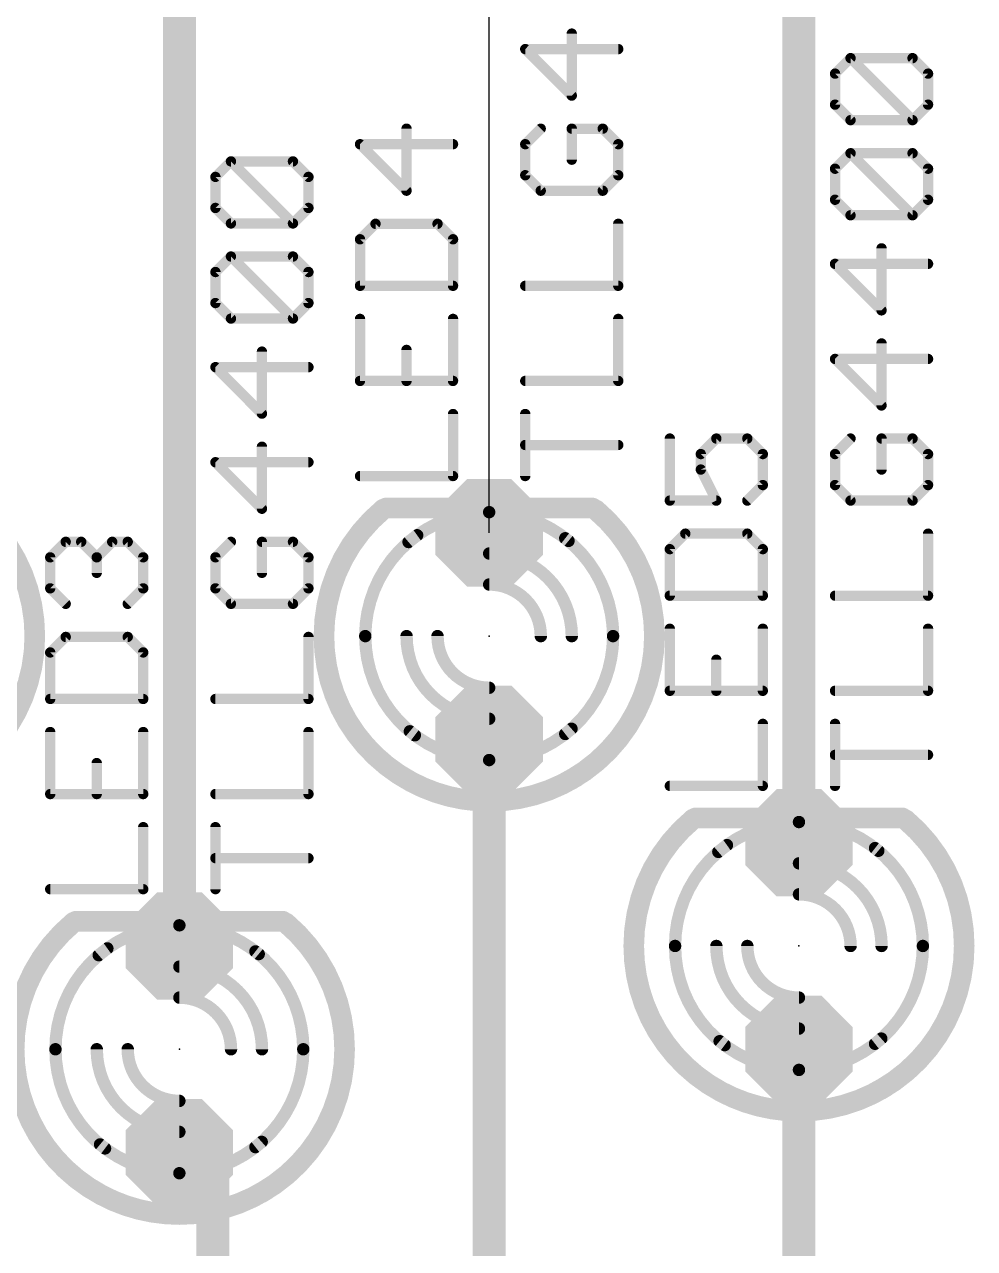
# Model space of a CAD drawing. Extents: x 0 to 44.1, y 0 to 57.1.
# Drawn here: x 12.07 to 23.75, y 14.06 to 29.11 of the extents above; entities that cross this region are included whole.
import ezdxf

# ---------------------------------------------------------------- set-up
doc = ezdxf.new("R2010")
doc.units = 0
for name, color, linetype in [('16', 175, 'CONTINUOUS'), ('17', 82, 'CONTINUOUS'), ('19', 53, 'CONTINUOUS'), ('21', 253, 'CONTINUOUS'), ('23', 7, 'CONTINUOUS'), ('25', 253, 'CONTINUOUS'), ('27', 253, 'CONTINUOUS'), ('51', 253, 'CONTINUOUS')]:
    doc.layers.add(name, color=color, linetype=linetype)

# ---------------------------------------------------------------- blocks, each defined once
blk = doc.blocks.new('OCTAGONP')
at = {"const_width": 0.5}
blk.add_lwpolyline([(-0.25, -0.1036), (-0.25, 0.1036), (-0.1036, 0.25), (0.1036, 0.25), (0.25, 0.1036), (0.25, -0.1036), (0.1036, -0.25), (-0.1036, -0.25), (-0.25, -0.1036), (-0.25, 0.1036)], dxfattribs=at)

msp = doc.modelspace()

# ---------------------------------------------------------------- linework, layer by layer
at = {"layer": '16', "const_width": 0.4064}
for points in [[(13.97, 30.48), (13.97, 17.78)], [(21.59, 19.05), (21.59, 30.48)], [(17.78, 5.08), (17.78, 20.32)], [(21.59, 5.08), (21.59, 16.51)], [(13.97, 15.24), (14.38, 15.24)], [(14.38, 15.24), (14.38, 5.08)]]:
    msp.add_lwpolyline(points, dxfattribs=at)
at = {"layer": '16', "const_width": 0.2032}
for points in [[(17.8816, 20.32, 1), (17.6784, 20.32)], [(21.4884, 19.05, 1), (21.6916, 19.05)], [(13.8684, 17.78, 1), (14.0716, 17.78)], [(21.6916, 16.51, 1), (21.4884, 16.51)], [(13.97, 15.3416, 1), (13.97, 15.1384)], [(14.4816, 15.24, 1), (14.2784, 15.24)], [(14.38, 15.1384, 1), (14.38, 15.3416)]]:
    msp.add_lwpolyline(points, format="xyb", dxfattribs=at)
at = {"layer": '19'}
msp.add_line((17.78, 22.86), (17.78, 35.56), dxfattribs=at)
at = {"layer": '21'}
for points, const_width in [([(12.192, 21.59, 0.2206), (11.4726, 23.1412)], 0.254), ([(16.4791, 23.151, 0.2226), (15.748, 21.59)], 0.254), ([(16.5198, 23.1022, 1), (16.4384, 23.1998)], 0.127), ([(19.812, 21.59, 0.2206), (19.0926, 23.1412)], 0.254), ([(19.1336, 23.1897, 1), (19.0516, 23.0927)], 0.127), ([(16.8942, 22.8301, 0.2422), (16.256, 21.59)], 0.1524), ([(16.9163, 22.7991, 1), (16.8721, 22.8611)], 0.0762), ([(19.304, 21.59, 0.2315), (18.7156, 22.793)], 0.1524), ([(18.739, 22.8231, 1), (18.6922, 22.7629)], 0.0762), ([(11.1682, 19.8257, 0.2691), (12.192, 21.59)], 0.254), ([(12.2555, 21.59, 1), (12.1285, 21.59)], 0.127), ([(15.748, 21.59, 0.277), (16.8238, 19.7971)], 0.254), ([(15.8115, 21.59, 1), (15.6845, 21.59)], 0.127), ([(18.7882, 19.8257, 0.2691), (19.812, 21.59)], 0.254), ([(19.8755, 21.59, 1), (19.7485, 21.59)], 0.127), ([(12.1285, 21.59, 1), (12.2555, 21.59)], 0.127), ([(15.6845, 21.59, 1), (15.8115, 21.59)], 0.127), ([(16.256, 21.59, 0.2361), (16.8656, 20.3708)], 0.1524), ([(16.2941, 21.59, 1), (16.2179, 21.59)], 0.0762), ([(16.2179, 21.59, 1), (16.2941, 21.59)], 0.0762), ([(18.7156, 20.387, 0.2315), (19.304, 21.59)], 0.1524), ([(19.3421, 21.59, 1), (19.2659, 21.59)], 0.0762), ([(19.2659, 21.59, 1), (19.3421, 21.59)], 0.0762), ([(19.7485, 21.59, 1), (19.8755, 21.59)], 0.127), ([(16.8427, 20.3403, 1), (16.8885, 20.4013)], 0.0762), ([(18.6922, 20.4171, 1), (18.739, 20.3569)], 0.0762), ([(16.7939, 19.7411, 1), (16.8537, 19.8531)], 0.127), ([(18.7567, 19.8808, 1), (18.8197, 19.7706)], 0.127), ([(20.2891, 19.341, 0.2226), (19.558, 17.78)], 0.254), ([(20.3298, 19.2922, 1), (20.2484, 19.3898)], 0.127), ([(23.622, 17.78, 0.2206), (22.9026, 19.3312)], 0.254), ([(22.9436, 19.3797, 1), (22.8616, 19.2827)], 0.127), ([(20.7042, 19.0201, 0.2422), (20.066, 17.78)], 0.1524), ([(20.7263, 18.9891, 1), (20.6821, 19.0511)], 0.0762), ([(23.114, 17.78, 0.2315), (22.5256, 18.983)], 0.1524), ([(22.549, 19.0131, 1), (22.5022, 18.9529)], 0.0762), ([(12.6691, 18.071, 0.2226), (11.938, 16.51)], 0.254), ([(12.7098, 18.0222, 1), (12.6284, 18.1198)], 0.127), ([(16.002, 16.51, 0.2206), (15.2826, 18.0612)], 0.254), ([(15.3236, 18.1097, 1), (15.2416, 18.0127)], 0.127), ([(13.0842, 17.7501, 0.2422), (12.446, 16.51)], 0.1524), ([(13.1063, 17.7191, 1), (13.0621, 17.7811)], 0.0762), ([(15.494, 16.51, 0.2315), (14.9056, 17.713)], 0.1524), ([(14.929, 17.7431, 1), (14.8822, 17.6829)], 0.0762), ([(19.558, 17.78, 0.277), (20.6338, 15.9871)], 0.254), ([(19.6215, 17.78, 1), (19.4945, 17.78)], 0.127), ([(19.4945, 17.78, 1), (19.6215, 17.78)], 0.127), ([(20.066, 17.78, 0.2361), (20.6756, 16.5608)], 0.1524), ([(20.1041, 17.78, 1), (20.0279, 17.78)], 0.0762), ([(20.0279, 17.78, 1), (20.1041, 17.78)], 0.0762), ([(22.5256, 16.577, 0.2315), (23.114, 17.78)], 0.1524), ([(22.5982, 16.0157, 0.2691), (23.622, 17.78)], 0.254), ([(23.1521, 17.78, 1), (23.0759, 17.78)], 0.0762), ([(23.0759, 17.78, 1), (23.1521, 17.78)], 0.0762), ([(23.6855, 17.78, 1), (23.5585, 17.78)], 0.127), ([(23.5585, 17.78, 1), (23.6855, 17.78)], 0.127), ([(11.938, 16.51, 0.277), (13.0138, 14.7171)], 0.254), ([(12.446, 16.51, 0.2361), (13.0556, 15.2908)], 0.1524), ([(12.4841, 16.51, 1), (12.4079, 16.51)], 0.0762), ([(14.9056, 15.307, 0.2315), (15.494, 16.51)], 0.1524), ([(14.9782, 14.7457, 0.2691), (16.002, 16.51)], 0.254), ([(15.5321, 16.51, 1), (15.4559, 16.51)], 0.0762), ([(16.0655, 16.51, 1), (15.9385, 16.51)], 0.127), ([(15.9385, 16.51, 1), (16.0655, 16.51)], 0.127), ([(20.6527, 16.5303, 1), (20.6985, 16.5913)], 0.0762), ([(22.5022, 16.6071, 1), (22.549, 16.5469)], 0.0762), ([(12.4079, 16.51, 1), (12.4841, 16.51)], 0.0762), ([(15.4559, 16.51, 1), (15.5321, 16.51)], 0.0762), ([(20.6039, 15.9311, 1), (20.6637, 16.0431)], 0.127), ([(22.5667, 16.0708, 1), (22.6297, 15.9606)], 0.127), ([(13.0327, 15.2603, 1), (13.0785, 15.3213)], 0.0762), ([(14.8822, 15.3371, 1), (14.929, 15.2769)], 0.0762), ([(12.9839, 14.6611, 1), (13.0437, 14.7731)], 0.127), ([(14.9467, 14.8008, 1), (15.0097, 14.6906)], 0.127)]:
    msp.add_lwpolyline(points, format="xyb", dxfattribs=dict(at, const_width=const_width))
at = {"layer": '23'}
for p in [(17.78, 21.59), (21.59, 17.78), (13.97, 16.51)]:
    msp.add_point(p, dxfattribs=at)
at = {"layer": '25', "const_width": 0.127}
for points in [[(16.7635, 27.0667), (16.7635, 27.8293)], [(17.3355, 27.6387), (16.1915, 27.6387)], [(16.1915, 27.6387), (16.7635, 27.0667)], [(16.3822, 26.6599), (16.1915, 26.4693)], [(17.1448, 26.6599), (16.3822, 26.6599)], [(17.3355, 26.4693), (17.1448, 26.6599)], [(16.1915, 26.4693), (16.1915, 25.8973)], [(17.3355, 25.8973), (17.3355, 26.4693)], [(16.1915, 25.8973), (17.3355, 25.8973)], [(16.1915, 25.4905), (16.1915, 24.7279)], [(17.3355, 24.7279), (17.3355, 25.4905)], [(16.7635, 24.7279), (16.7635, 25.1092)], [(16.1915, 24.7279), (17.3355, 24.7279)], [(17.3355, 23.5585), (17.3355, 24.3212)], [(20.0015, 24.0193), (20.0015, 23.2567)], [(20.3829, 23.8287), (20.5735, 24.0193)], [(20.5735, 24.0193), (20.9548, 24.0193)], [(20.9548, 24.0193), (21.1455, 23.8287)], [(20.3829, 23.638), (20.3829, 23.8287)], [(21.1455, 23.8287), (21.1455, 23.4474)], [(20.5735, 23.2567), (20.3829, 23.638)], [(16.1915, 23.5585), (17.3355, 23.5585)], [(21.1455, 23.4474), (20.9548, 23.2567)], [(20.0015, 23.2567), (20.5735, 23.2567)], [(20.1922, 22.8499), (20.0015, 22.6593)], [(20.9548, 22.8499), (20.1922, 22.8499)], [(21.1455, 22.6593), (20.9548, 22.8499)], [(12.3815, 22.5587), (12.5722, 22.7493)], [(12.5722, 22.7493), (12.7629, 22.7493)], [(12.7629, 22.7493), (12.9535, 22.5587)], [(12.9535, 22.5587), (13.1442, 22.7493)], [(13.1442, 22.7493), (13.3348, 22.7493)], [(13.3348, 22.7493), (13.5255, 22.5587)], [(12.3815, 22.1774), (12.3815, 22.5587)], [(12.9535, 22.5587), (12.9535, 22.368)], [(13.5255, 22.5587), (13.5255, 22.1774)], [(20.0015, 22.6593), (20.0015, 22.0873)], [(21.1455, 22.0873), (21.1455, 22.6593)], [(12.5722, 21.9867), (12.3815, 22.1774)], [(13.5255, 22.1774), (13.3348, 21.9867)], [(20.0015, 22.0873), (21.1455, 22.0873)], [(20.0015, 21.6805), (20.0015, 20.9179)], [(21.1455, 20.9179), (21.1455, 21.6805)], [(12.5722, 21.5799), (12.3815, 21.3893)], [(13.3348, 21.5799), (12.5722, 21.5799)], [(13.5255, 21.3893), (13.3348, 21.5799)], [(12.3815, 21.3893), (12.3815, 20.8173)], [(13.5255, 20.8173), (13.5255, 21.3893)], [(20.5735, 20.9179), (20.5735, 21.2992)], [(20.0015, 20.9179), (21.1455, 20.9179)], [(12.3815, 20.8173), (13.5255, 20.8173)], [(12.3815, 20.4105), (12.3815, 19.6479)], [(13.5255, 19.6479), (13.5255, 20.4105)], [(21.1455, 19.7485), (21.1455, 20.5112)], [(12.9535, 19.6479), (12.9535, 20.0292)], [(20.0015, 19.7485), (21.1455, 19.7485)], [(12.3815, 19.6479), (13.5255, 19.6479)], [(13.5255, 18.4785), (13.5255, 19.2412)], [(12.3815, 18.4785), (13.5255, 18.4785)]]:
    msp.add_lwpolyline(points, dxfattribs=at)
at = {"layer": '25', "const_width": 0.0635}
for points in [[(16.7953, 27.8293, 1), (16.7318, 27.8293)], [(16.1915, 27.6704, 1), (16.1915, 27.6069)], [(16.214, 27.6611, 1), (16.1691, 27.6162)], [(17.3355, 27.6069, 1), (17.3355, 27.6704)], [(16.7318, 27.0667, 1), (16.7953, 27.0667)], [(16.7411, 27.0442, 1), (16.786, 27.0891)], [(16.3822, 26.6917, 1), (16.3822, 26.6282)], [(16.4046, 26.6375, 1), (16.3597, 26.6824)], [(17.1673, 26.6824, 1), (17.1224, 26.6375)], [(17.1448, 26.6282, 1), (17.1448, 26.6917)], [(16.2233, 26.4693, 1), (16.1598, 26.4693)], [(16.1691, 26.4917, 1), (16.214, 26.4468)], [(17.3672, 26.4693, 1), (17.3038, 26.4693)], [(17.313, 26.4468, 1), (17.358, 26.4917)], [(16.1915, 25.929, 1), (16.1915, 25.8655)], [(16.1598, 25.8973, 1), (16.2233, 25.8973)], [(17.3038, 25.8973, 1), (17.3672, 25.8973)], [(17.3355, 25.8655, 1), (17.3355, 25.929)], [(16.2233, 25.4905, 1), (16.1598, 25.4905)], [(17.3672, 25.4905, 1), (17.3038, 25.4905)], [(16.7953, 25.1092, 1), (16.7318, 25.1092)], [(16.1915, 24.7596, 1), (16.1915, 24.6961)], [(16.1598, 24.7279, 1), (16.2233, 24.7279)], [(16.7318, 24.7279, 1), (16.7953, 24.7279)], [(17.3038, 24.7279, 1), (17.3672, 24.7279)], [(17.3355, 24.6961, 1), (17.3355, 24.7596)], [(17.3672, 24.3212, 1), (17.3038, 24.3212)], [(20.0333, 24.0193, 1), (19.9698, 24.0193)], [(20.5735, 24.0511, 1), (20.5735, 23.9876)], [(20.596, 23.9969, 1), (20.5511, 24.0418)], [(20.9773, 24.0418, 1), (20.9324, 23.9969)], [(20.9548, 23.9876, 1), (20.9548, 24.0511)], [(20.4146, 23.8287, 1), (20.3511, 23.8287)], [(20.3604, 23.8511, 1), (20.4053, 23.8062)], [(21.1773, 23.8287, 1), (21.1138, 23.8287)], [(21.123, 23.8062, 1), (21.168, 23.8511)], [(20.3511, 23.638, 1), (20.4146, 23.638)], [(20.4112, 23.6522, 1), (20.3545, 23.6238)], [(16.1915, 23.5903, 1), (16.1915, 23.5268)], [(17.3038, 23.5585, 1), (17.3672, 23.5585)], [(17.3355, 23.5268, 1), (17.3355, 23.5903)], [(21.168, 23.4249, 1), (21.123, 23.4698)], [(21.1138, 23.4474, 1), (21.1773, 23.4474)], [(20.0015, 23.2884, 1), (20.0015, 23.2249)], [(19.9698, 23.2567, 1), (20.0333, 23.2567)], [(20.5451, 23.2425, 1), (20.6019, 23.2709)], [(20.5735, 23.2249, 1), (20.5735, 23.2884)], [(20.9324, 23.2791, 1), (20.9773, 23.2342)], [(20.1922, 22.8817, 1), (20.1922, 22.8182)], [(20.2146, 22.8275, 1), (20.1697, 22.8724)], [(20.9773, 22.8724, 1), (20.9324, 22.8275)], [(20.9548, 22.8182, 1), (20.9548, 22.8817)], [(12.5722, 22.7811, 1), (12.5722, 22.7176)], [(12.5946, 22.7269, 1), (12.5497, 22.7718)], [(12.7853, 22.7718, 1), (12.7404, 22.7269)], [(12.7629, 22.7176, 1), (12.7629, 22.7811)], [(13.1442, 22.7811, 1), (13.1442, 22.7176)], [(13.1666, 22.7269, 1), (13.1217, 22.7718)], [(13.3573, 22.7718, 1), (13.3124, 22.7269)], [(13.3348, 22.7176, 1), (13.3348, 22.7811)], [(12.4133, 22.5587, 1), (12.3498, 22.5587)], [(12.3591, 22.5811, 1), (12.404, 22.5362)], [(12.9853, 22.5587, 1), (12.9218, 22.5587)], [(12.9311, 22.5811, 1), (12.976, 22.5362)], [(12.9311, 22.5362, 1), (12.976, 22.5811)], [(13.5573, 22.5587, 1), (13.4938, 22.5587)], [(13.503, 22.5362, 1), (13.548, 22.5811)], [(20.0333, 22.6593, 1), (19.9698, 22.6593)], [(19.9791, 22.6817, 1), (20.024, 22.6368)], [(21.1773, 22.6593, 1), (21.1138, 22.6593)], [(21.123, 22.6368, 1), (21.168, 22.6817)], [(12.9218, 22.368, 1), (12.9853, 22.368)], [(12.404, 22.1998, 1), (12.3591, 22.1549)], [(12.3498, 22.1774, 1), (12.4133, 22.1774)], [(13.4938, 22.1774, 1), (13.5573, 22.1774)], [(13.548, 22.1549, 1), (13.503, 22.1998)], [(20.0015, 22.119, 1), (20.0015, 22.0555)], [(21.1455, 22.0555, 1), (21.1455, 22.119)], [(12.5497, 21.9642, 1), (12.5946, 22.0091)], [(13.3124, 22.0091, 1), (13.3573, 21.9642)], [(19.9698, 22.0873, 1), (20.0333, 22.0873)], [(21.1138, 22.0873, 1), (21.1773, 22.0873)], [(20.0333, 21.6805, 1), (19.9698, 21.6805)], [(21.1773, 21.6805, 1), (21.1138, 21.6805)], [(12.5722, 21.6117, 1), (12.5722, 21.5482)], [(12.5946, 21.5575, 1), (12.5497, 21.6024)], [(13.3573, 21.6024, 1), (13.3124, 21.5575)], [(13.3348, 21.5482, 1), (13.3348, 21.6117)], [(12.4133, 21.3893, 1), (12.3498, 21.3893)], [(12.3591, 21.4117, 1), (12.404, 21.3668)], [(13.5573, 21.3893, 1), (13.4938, 21.3893)], [(13.503, 21.3668, 1), (13.548, 21.4117)], [(20.6053, 21.2992, 1), (20.5418, 21.2992)], [(20.0015, 20.9496, 1), (20.0015, 20.8861)], [(19.9698, 20.9179, 1), (20.0333, 20.9179)], [(20.5418, 20.9179, 1), (20.6053, 20.9179)], [(21.1138, 20.9179, 1), (21.1773, 20.9179)], [(21.1455, 20.8861, 1), (21.1455, 20.9496)], [(12.3815, 20.849, 1), (12.3815, 20.7855)], [(12.3498, 20.8173, 1), (12.4133, 20.8173)], [(13.4938, 20.8173, 1), (13.5573, 20.8173)], [(13.5255, 20.7855, 1), (13.5255, 20.849)], [(12.4133, 20.4105, 1), (12.3498, 20.4105)], [(13.5573, 20.4105, 1), (13.4938, 20.4105)], [(21.1773, 20.5112, 1), (21.1138, 20.5112)], [(12.9853, 20.0292, 1), (12.9218, 20.0292)], [(20.0015, 19.7802, 1), (20.0015, 19.7168)], [(21.1138, 19.7485, 1), (21.1773, 19.7485)], [(21.1455, 19.7168, 1), (21.1455, 19.7802)], [(12.3815, 19.6796, 1), (12.3815, 19.6161)], [(12.3498, 19.6479, 1), (12.4133, 19.6479)], [(12.9218, 19.6479, 1), (12.9853, 19.6479)], [(13.4938, 19.6479, 1), (13.5573, 19.6479)], [(13.5255, 19.6161, 1), (13.5255, 19.6796)], [(13.5573, 19.2412, 1), (13.4938, 19.2412)], [(12.3815, 18.5102, 1), (12.3815, 18.4468)], [(13.5255, 18.4468, 1), (13.5255, 18.5102)], [(13.4938, 18.4785, 1), (13.5573, 18.4785)]]:
    msp.add_lwpolyline(points, format="xyb", dxfattribs=at)
at = {"layer": '27', "const_width": 0.127}
for points in [[(18.7955, 28.2361), (18.7955, 28.9987)], [(19.3675, 28.8081), (18.2235, 28.8081)], [(18.2235, 28.8081), (18.7955, 28.2361)], [(22.0335, 28.5063), (22.2242, 28.6969)], [(22.2242, 28.6969), (22.9868, 28.6969)], [(22.9868, 27.9343), (22.2242, 28.6969)], [(22.9868, 28.6969), (23.1775, 28.5063)], [(22.0335, 28.1249), (22.0335, 28.5063)], [(23.1775, 28.5063), (23.1775, 28.1249)], [(22.2242, 27.9343), (22.0335, 28.1249)], [(23.1775, 28.1249), (22.9868, 27.9343)], [(22.9868, 27.9343), (22.2242, 27.9343)], [(18.4142, 27.8293), (18.2235, 27.6387)], [(19.1768, 27.8293), (18.7955, 27.8293)], [(18.7955, 27.8293), (18.7955, 27.448)], [(19.3675, 27.6387), (19.1768, 27.8293)], [(18.2235, 27.6387), (18.2235, 27.2574)], [(19.3675, 27.2574), (19.3675, 27.6387)], [(22.0335, 27.3369), (22.2242, 27.5275)], [(22.2242, 27.5275), (22.9868, 27.5275)], [(22.9868, 26.7649), (22.2242, 27.5275)], [(22.9868, 27.5275), (23.1775, 27.3369)], [(14.4135, 27.2363), (14.6042, 27.4269)], [(14.6042, 27.4269), (15.3668, 27.4269)], [(15.3668, 26.6643), (14.6042, 27.4269)], [(15.3668, 27.4269), (15.5575, 27.2363)], [(22.0335, 26.9555), (22.0335, 27.3369)], [(23.1775, 27.3369), (23.1775, 26.9555)], [(14.4135, 26.8549), (14.4135, 27.2363)], [(15.5575, 27.2363), (15.5575, 26.8549)], [(18.2235, 27.2574), (18.4142, 27.0667)], [(19.1768, 27.0667), (19.3675, 27.2574)], [(18.4142, 27.0667), (19.1768, 27.0667)], [(22.2242, 26.7649), (22.0335, 26.9555)], [(23.1775, 26.9555), (22.9868, 26.7649)], [(14.6042, 26.6643), (14.4135, 26.8549)], [(15.5575, 26.8549), (15.3668, 26.6643)], [(22.9868, 26.7649), (22.2242, 26.7649)], [(15.3668, 26.6643), (14.6042, 26.6643)], [(19.3675, 25.8973), (19.3675, 26.6599)], [(22.6055, 25.5955), (22.6055, 26.3581)], [(14.4135, 26.0669), (14.6042, 26.2575)], [(14.6042, 26.2575), (15.3668, 26.2575)], [(15.3668, 25.4949), (14.6042, 26.2575)], [(15.3668, 26.2575), (15.5575, 26.0669)], [(23.1775, 26.1675), (22.0335, 26.1675)], [(22.0335, 26.1675), (22.6055, 25.5955)], [(14.4135, 25.6855), (14.4135, 26.0669)], [(15.5575, 26.0669), (15.5575, 25.6855)], [(18.2235, 25.8973), (19.3675, 25.8973)], [(14.6042, 25.4949), (14.4135, 25.6855)], [(15.5575, 25.6855), (15.3668, 25.4949)], [(15.3668, 25.4949), (14.6042, 25.4949)], [(19.3675, 24.7279), (19.3675, 25.4905)], [(14.9855, 24.3255), (14.9855, 25.0881)], [(22.6055, 24.4261), (22.6055, 25.1887)], [(23.1775, 24.9981), (22.0335, 24.9981)], [(22.0335, 24.9981), (22.6055, 24.4261)], [(15.5575, 24.8975), (14.4135, 24.8975)], [(14.4135, 24.8975), (14.9855, 24.3255)], [(18.2235, 24.7279), (19.3675, 24.7279)], [(18.2235, 23.5585), (18.2235, 24.3212)], [(22.2242, 24.0193), (22.0335, 23.8287)], [(22.9868, 24.0193), (22.6055, 24.0193)], [(22.6055, 24.0193), (22.6055, 23.638)], [(23.1775, 23.8287), (22.9868, 24.0193)], [(14.9855, 23.1561), (14.9855, 23.9187)], [(19.3675, 23.9398), (18.2235, 23.9398)], [(15.5575, 23.7281), (14.4135, 23.7281)], [(14.4135, 23.7281), (14.9855, 23.1561)], [(22.0335, 23.8287), (22.0335, 23.4474)], [(23.1775, 23.4474), (23.1775, 23.8287)], [(22.0335, 23.4474), (22.2242, 23.2567)], [(22.9868, 23.2567), (23.1775, 23.4474)], [(22.2242, 23.2567), (22.9868, 23.2567)], [(23.1775, 22.0873), (23.1775, 22.8499)], [(14.6042, 22.7493), (14.4135, 22.5587)], [(15.3668, 22.7493), (14.9855, 22.7493)], [(14.9855, 22.7493), (14.9855, 22.368)], [(15.5575, 22.5587), (15.3668, 22.7493)], [(14.4135, 22.5587), (14.4135, 22.1774)], [(15.5575, 22.1774), (15.5575, 22.5587)], [(14.4135, 22.1774), (14.6042, 21.9867)], [(15.3668, 21.9867), (15.5575, 22.1774)], [(22.0335, 22.0873), (23.1775, 22.0873)], [(14.6042, 21.9867), (15.3668, 21.9867)], [(23.1775, 20.9179), (23.1775, 21.6805)], [(15.5575, 20.8173), (15.5575, 21.5799)], [(22.0335, 20.9179), (23.1775, 20.9179)], [(14.4135, 20.8173), (15.5575, 20.8173)], [(15.5575, 19.6479), (15.5575, 20.4105)], [(22.0335, 19.7485), (22.0335, 20.5112)], [(23.1775, 20.1298), (22.0335, 20.1298)], [(14.4135, 19.6479), (15.5575, 19.6479)], [(14.4135, 18.4785), (14.4135, 19.2412)], [(15.5575, 18.8598), (14.4135, 18.8598)]]:
    msp.add_lwpolyline(points, dxfattribs=at)
at = {"layer": '27', "const_width": 0.0635}
for points in [[(18.8273, 28.9987, 1), (18.7638, 28.9987)], [(18.2235, 28.8398, 1), (18.2235, 28.7763)], [(18.246, 28.8305, 1), (18.2011, 28.7856)], [(19.3675, 28.7763, 1), (19.3675, 28.8398)], [(22.2242, 28.7287, 1), (22.2242, 28.6652)], [(22.2466, 28.7194, 1), (22.2017, 28.6745)], [(22.2466, 28.6745, 1), (22.2017, 28.7194)], [(23.0093, 28.7194, 1), (22.9644, 28.6745)], [(22.9868, 28.6652, 1), (22.9868, 28.7287)], [(22.0653, 28.5063, 1), (22.0018, 28.5063)], [(22.0111, 28.5287, 1), (22.056, 28.4838)], [(23.2093, 28.5063, 1), (23.1458, 28.5063)], [(23.155, 28.4838, 1), (23.2, 28.5287)], [(18.7638, 28.2361, 1), (18.8273, 28.2361)], [(18.7731, 28.2136, 1), (18.818, 28.2585)], [(22.0018, 28.1249, 1), (22.0653, 28.1249)], [(22.056, 28.1474, 1), (22.0111, 28.1025)], [(23.1458, 28.1249, 1), (23.2093, 28.1249)], [(23.2, 28.1025, 1), (23.155, 28.1474)], [(22.2242, 27.966, 1), (22.2242, 27.9025)], [(22.9868, 27.9025, 1), (22.9868, 27.966)], [(18.4366, 27.8069, 1), (18.3917, 27.8518)], [(18.7955, 27.8611, 1), (18.7955, 27.7976)], [(18.8273, 27.8293, 1), (18.7638, 27.8293)], [(19.1993, 27.8518, 1), (19.1544, 27.8069)], [(19.1768, 27.7976, 1), (19.1768, 27.8611)], [(22.2017, 27.9118, 1), (22.2466, 27.9567)], [(22.9644, 27.9567, 1), (23.0093, 27.9118)], [(22.9644, 27.9118, 1), (23.0093, 27.9567)], [(18.2553, 27.6387, 1), (18.1918, 27.6387)], [(19.3992, 27.6387, 1), (19.3358, 27.6387)], [(18.2011, 27.6611, 1), (18.246, 27.6162)], [(19.345, 27.6162, 1), (19.39, 27.6611)], [(22.2242, 27.5593, 1), (22.2242, 27.4958)], [(22.2466, 27.55, 1), (22.2017, 27.5051)], [(22.2466, 27.5051, 1), (22.2017, 27.55)], [(23.0093, 27.55, 1), (22.9644, 27.5051)], [(22.9868, 27.4958, 1), (22.9868, 27.5593)], [(14.6042, 27.4587, 1), (14.6042, 27.3952)], [(14.6266, 27.4494, 1), (14.5817, 27.4045)], [(14.6266, 27.4045, 1), (14.5817, 27.4494)], [(15.3893, 27.4494, 1), (15.3444, 27.4045)], [(15.3668, 27.3952, 1), (15.3668, 27.4587)], [(18.7638, 27.448, 1), (18.8273, 27.448)], [(22.0653, 27.3369, 1), (22.0018, 27.3369)], [(23.2093, 27.3369, 1), (23.1458, 27.3369)], [(14.4453, 27.2363, 1), (14.3818, 27.2363)], [(14.3911, 27.2587, 1), (14.436, 27.2138)], [(15.5893, 27.2363, 1), (15.5258, 27.2363)], [(15.535, 27.2138, 1), (15.58, 27.2587)], [(18.246, 27.2798, 1), (18.2011, 27.2349)], [(18.1918, 27.2574, 1), (18.2553, 27.2574)], [(19.3358, 27.2574, 1), (19.3992, 27.2574)], [(19.39, 27.2349, 1), (19.345, 27.2798)], [(22.0111, 27.3593, 1), (22.056, 27.3144)], [(23.155, 27.3144, 1), (23.2, 27.3593)], [(18.4142, 27.0984, 1), (18.4142, 27.0349)], [(18.3917, 27.0442, 1), (18.4366, 27.0891)], [(19.1544, 27.0891, 1), (19.1993, 27.0442)], [(19.1768, 27.0349, 1), (19.1768, 27.0984)], [(22.0018, 26.9555, 1), (22.0653, 26.9555)], [(22.056, 26.978, 1), (22.0111, 26.9331)], [(23.1458, 26.9555, 1), (23.2093, 26.9555)], [(23.2, 26.9331, 1), (23.155, 26.978)], [(14.436, 26.8774, 1), (14.3911, 26.8325)], [(14.3818, 26.8549, 1), (14.4453, 26.8549)], [(15.5258, 26.8549, 1), (15.5893, 26.8549)], [(15.58, 26.8325, 1), (15.535, 26.8774)], [(22.2242, 26.7966, 1), (22.2242, 26.7331)], [(22.2017, 26.7424, 1), (22.2466, 26.7873)], [(22.9644, 26.7873, 1), (23.0093, 26.7424)], [(22.9644, 26.7424, 1), (23.0093, 26.7873)], [(22.9868, 26.7331, 1), (22.9868, 26.7966)], [(14.6042, 26.696, 1), (14.6042, 26.6325)], [(14.5817, 26.6418, 1), (14.6266, 26.6867)], [(15.3444, 26.6867, 1), (15.3893, 26.6418)], [(15.3444, 26.6418, 1), (15.3893, 26.6867)], [(15.3668, 26.6325, 1), (15.3668, 26.696)], [(19.3992, 26.6599, 1), (19.3358, 26.6599)], [(22.6373, 26.3581, 1), (22.5738, 26.3581)], [(14.6042, 26.2893, 1), (14.6042, 26.2258)], [(14.6266, 26.28, 1), (14.5817, 26.2351)], [(14.6266, 26.2351, 1), (14.5817, 26.28)], [(15.3893, 26.28, 1), (15.3444, 26.2351)], [(15.3668, 26.2258, 1), (15.3668, 26.2893)], [(22.0335, 26.1992, 1), (22.0335, 26.1357)], [(22.056, 26.1899, 1), (22.0111, 26.145)], [(23.1775, 26.1357, 1), (23.1775, 26.1992)], [(14.4453, 26.0669, 1), (14.3818, 26.0669)], [(14.3911, 26.0893, 1), (14.436, 26.0444)], [(15.5893, 26.0669, 1), (15.5258, 26.0669)], [(15.535, 26.0444, 1), (15.58, 26.0893)], [(18.2235, 25.929, 1), (18.2235, 25.8655)], [(19.3358, 25.8973, 1), (19.3992, 25.8973)], [(19.3675, 25.8655, 1), (19.3675, 25.929)], [(14.436, 25.708, 1), (14.3911, 25.6631)], [(15.58, 25.6631, 1), (15.535, 25.708)], [(14.3818, 25.6855, 1), (14.4453, 25.6855)], [(15.5258, 25.6855, 1), (15.5893, 25.6855)], [(22.5738, 25.5955, 1), (22.6373, 25.5955)], [(22.5831, 25.573, 1), (22.628, 25.6179)], [(14.6042, 25.5266, 1), (14.6042, 25.4631)], [(14.5817, 25.4724, 1), (14.6266, 25.5173)], [(15.3444, 25.5173, 1), (15.3893, 25.4724)], [(15.3444, 25.4724, 1), (15.3893, 25.5173)], [(15.3668, 25.4631, 1), (15.3668, 25.5266)], [(19.3992, 25.4905, 1), (19.3358, 25.4905)], [(15.0173, 25.0881, 1), (14.9538, 25.0881)], [(22.6373, 25.1887, 1), (22.5738, 25.1887)], [(22.0335, 25.0298, 1), (22.0335, 24.9663)], [(22.056, 25.0205, 1), (22.0111, 24.9756)], [(23.1775, 24.9663, 1), (23.1775, 25.0298)], [(14.4135, 24.9292, 1), (14.4135, 24.8657)], [(14.436, 24.9199, 1), (14.3911, 24.875)], [(15.5575, 24.8657, 1), (15.5575, 24.9292)], [(18.2235, 24.7596, 1), (18.2235, 24.6961)], [(19.3358, 24.7279, 1), (19.3992, 24.7279)], [(19.3675, 24.6961, 1), (19.3675, 24.7596)], [(18.2553, 24.3212, 1), (18.1918, 24.3212)], [(22.5738, 24.4261, 1), (22.6373, 24.4261)], [(22.5831, 24.4036, 1), (22.628, 24.4485)], [(14.9538, 24.3255, 1), (15.0173, 24.3255)], [(14.9631, 24.303, 1), (15.008, 24.3479)], [(22.2466, 23.9969, 1), (22.2017, 24.0418)], [(22.6055, 24.0511, 1), (22.6055, 23.9876)], [(22.6373, 24.0193, 1), (22.5738, 24.0193)], [(23.0093, 24.0418, 1), (22.9644, 23.9969)], [(22.9868, 23.9876, 1), (22.9868, 24.0511)], [(15.0173, 23.9187, 1), (14.9538, 23.9187)], [(18.2235, 23.9716, 1), (18.2235, 23.9081)], [(19.3675, 23.9081, 1), (19.3675, 23.9716)], [(14.4135, 23.7598, 1), (14.4135, 23.6963)], [(14.436, 23.7505, 1), (14.3911, 23.7056)], [(15.5575, 23.6963, 1), (15.5575, 23.7598)], [(22.0653, 23.8287, 1), (22.0018, 23.8287)], [(22.0111, 23.8511, 1), (22.056, 23.8062)], [(23.2093, 23.8287, 1), (23.1458, 23.8287)], [(23.155, 23.8062, 1), (23.2, 23.8511)], [(22.5738, 23.638, 1), (22.6373, 23.638)], [(18.1918, 23.5585, 1), (18.2553, 23.5585)], [(22.056, 23.4698, 1), (22.0111, 23.4249)], [(23.2, 23.4249, 1), (23.155, 23.4698)], [(22.0018, 23.4474, 1), (22.0653, 23.4474)], [(23.1458, 23.4474, 1), (23.2093, 23.4474)], [(14.9538, 23.1561, 1), (15.0173, 23.1561)], [(14.9631, 23.1336, 1), (15.008, 23.1785)], [(22.2242, 23.2884, 1), (22.2242, 23.2249)], [(22.2017, 23.2342, 1), (22.2466, 23.2791)], [(22.9644, 23.2791, 1), (23.0093, 23.2342)], [(22.9868, 23.2249, 1), (22.9868, 23.2884)], [(23.2093, 22.8499, 1), (23.1458, 22.8499)], [(14.6266, 22.7269, 1), (14.5817, 22.7718)], [(14.9855, 22.7811, 1), (14.9855, 22.7176)], [(15.0173, 22.7493, 1), (14.9538, 22.7493)], [(15.3893, 22.7718, 1), (15.3444, 22.7269)], [(15.3668, 22.7176, 1), (15.3668, 22.7811)], [(14.4453, 22.5587, 1), (14.3818, 22.5587)], [(14.3911, 22.5811, 1), (14.436, 22.5362)], [(15.5893, 22.5587, 1), (15.5258, 22.5587)], [(15.535, 22.5362, 1), (15.58, 22.5811)], [(14.9538, 22.368, 1), (15.0173, 22.368)], [(14.436, 22.1998, 1), (14.3911, 22.1549)], [(14.3818, 22.1774, 1), (14.4453, 22.1774)], [(15.5258, 22.1774, 1), (15.5893, 22.1774)], [(15.58, 22.1549, 1), (15.535, 22.1998)], [(22.0335, 22.119, 1), (22.0335, 22.0555)], [(23.1775, 22.0555, 1), (23.1775, 22.119)], [(14.6042, 22.0184, 1), (14.6042, 21.9549)], [(14.5817, 21.9642, 1), (14.6266, 22.0091)], [(15.3444, 22.0091, 1), (15.3893, 21.9642)], [(15.3668, 21.9549, 1), (15.3668, 22.0184)], [(23.1458, 22.0873, 1), (23.2093, 22.0873)], [(23.2093, 21.6805, 1), (23.1458, 21.6805)], [(15.5893, 21.5799, 1), (15.5258, 21.5799)], [(22.0335, 20.9496, 1), (22.0335, 20.8861)], [(23.1458, 20.9179, 1), (23.2093, 20.9179)], [(23.1775, 20.8861, 1), (23.1775, 20.9496)], [(14.4135, 20.849, 1), (14.4135, 20.7855)], [(15.5258, 20.8173, 1), (15.5893, 20.8173)], [(15.5575, 20.7855, 1), (15.5575, 20.849)], [(15.5893, 20.4105, 1), (15.5258, 20.4105)], [(22.0653, 20.5112, 1), (22.0018, 20.5112)], [(22.0335, 20.1616, 1), (22.0335, 20.0981)], [(23.1775, 20.0981, 1), (23.1775, 20.1616)], [(22.0018, 19.7485, 1), (22.0653, 19.7485)], [(14.4135, 19.6796, 1), (14.4135, 19.6161)], [(15.5258, 19.6479, 1), (15.5893, 19.6479)], [(15.5575, 19.6161, 1), (15.5575, 19.6796)], [(14.4453, 19.2412, 1), (14.3818, 19.2412)], [(14.4135, 18.8916, 1), (14.4135, 18.8281)], [(15.5575, 18.8281, 1), (15.5575, 18.8916)], [(14.3818, 18.4785, 1), (14.4453, 18.4785)]]:
    msp.add_lwpolyline(points, format="xyb", dxfattribs=at)
at = {"layer": '51', "const_width": 0.254}
for points in [[(19.05, 23.1648), (16.51, 23.1648)], [(22.86, 19.3548), (20.32, 19.3548)], [(15.24, 18.0848), (12.7, 18.0848)]]:
    msp.add_lwpolyline(points, dxfattribs=at)
at = {"layer": '51'}
for points, const_width in [([(16.51, 23.2283, 1), (16.51, 23.1013)], 0.127), ([(17.78, 23.114, 0.179), (16.7882, 22.7471)], 0.1524), ([(18.7556, 22.7608, 0.1754), (17.78, 23.114)], 0.1524), ([(17.78, 23.1521, 1), (17.78, 23.0759)], 0.0762), ([(17.78, 23.0759, 1), (17.78, 23.1521)], 0.0762), ([(19.05, 23.1013, 1), (19.05, 23.2283)], 0.127), ([(16.7634, 22.776, 1), (16.813, 22.7182)], 0.0762), ([(18.7312, 22.7315, 1), (18.78, 22.7901)], 0.0762), ([(18.796, 21.59, 0.4142), (17.78, 22.606)], 0.1524), ([(17.78, 22.6441, 1), (17.78, 22.5679)], 0.0762), ([(18.415, 21.59, 0.4142), (17.78, 22.225)], 0.1524), ([(17.78, 22.2631, 1), (17.78, 22.1869)], 0.0762), ([(16.764, 21.59, 0.4142), (17.78, 20.574)], 0.1524), ([(16.8021, 21.59, 1), (16.7259, 21.59)], 0.0762), ([(17.145, 21.59, 0.4142), (17.78, 20.955)], 0.1524), ([(17.1831, 21.59, 1), (17.1069, 21.59)], 0.0762), ([(18.3769, 21.59, 1), (18.4531, 21.59)], 0.0762), ([(18.7579, 21.59, 1), (18.8341, 21.59)], 0.0762), ([(17.78, 20.9169, 1), (17.78, 20.9931)], 0.0762), ([(17.78, 20.5359, 1), (17.78, 20.6121)], 0.0762), ([(16.8044, 20.4192, 0.1754), (17.78, 20.066)], 0.1524), ([(16.8288, 20.4485, 1), (16.78, 20.3899)], 0.0762), ([(17.78, 20.066, 0.1837), (18.7925, 20.4509)], 0.1524), ([(18.8178, 20.4224, 1), (18.7672, 20.4794)], 0.0762), ([(17.78, 20.1041, 1), (17.78, 20.0279)], 0.0762), ([(17.78, 20.0279, 1), (17.78, 20.1041)], 0.0762), ([(16.8166, 19.8009, 0.1241), (17.78, 19.558)], 0.254), ([(16.8467, 19.8568, 1), (16.7865, 19.745)], 0.127), ([(17.78, 19.558, 0.1388), (18.845, 19.8594)], 0.254), ([(18.8783, 19.8053, 1), (18.8117, 19.9135)], 0.127), ([(17.78, 19.6215, 1), (17.78, 19.4945)], 0.127), ([(17.78, 19.4945, 1), (17.78, 19.6215)], 0.127), ([(20.32, 19.4183, 1), (20.32, 19.2913)], 0.127), ([(22.86, 19.2913, 1), (22.86, 19.4183)], 0.127), ([(21.59, 19.304, 0.179), (20.5982, 18.9371)], 0.1524), ([(22.5656, 18.9508, 0.1754), (21.59, 19.304)], 0.1524), ([(21.59, 19.3421, 1), (21.59, 19.2659)], 0.0762), ([(21.59, 19.2659, 1), (21.59, 19.3421)], 0.0762), ([(20.5734, 18.966, 1), (20.623, 18.9082)], 0.0762), ([(22.5412, 18.9215, 1), (22.59, 18.9801)], 0.0762), ([(22.606, 17.78, 0.4142), (21.59, 18.796)], 0.1524), ([(21.59, 18.8341, 1), (21.59, 18.7579)], 0.0762), ([(22.225, 17.78, 0.4142), (21.59, 18.415)], 0.1524), ([(21.59, 18.4531, 1), (21.59, 18.3769)], 0.0762), ([(12.7, 18.1483, 1), (12.7, 18.0213)], 0.127), ([(15.24, 18.0213, 1), (15.24, 18.1483)], 0.127), ([(13.97, 18.034, 0.179), (12.9782, 17.6671)], 0.1524), ([(14.9456, 17.6808, 0.1754), (13.97, 18.034)], 0.1524), ([(13.97, 18.0721, 1), (13.97, 17.9959)], 0.0762), ([(13.97, 17.9959, 1), (13.97, 18.0721)], 0.0762), ([(20.574, 17.78, 0.4142), (21.59, 16.764)], 0.1524), ([(20.6121, 17.78, 1), (20.5359, 17.78)], 0.0762), ([(20.955, 17.78, 0.4142), (21.59, 17.145)], 0.1524), ([(20.9931, 17.78, 1), (20.9169, 17.78)], 0.0762), ([(22.1869, 17.78, 1), (22.2631, 17.78)], 0.0762), ([(22.5679, 17.78, 1), (22.6441, 17.78)], 0.0762), ([(12.9534, 17.696, 1), (13.003, 17.6382)], 0.0762), ([(14.9212, 17.6515, 1), (14.97, 17.7101)], 0.0762), ([(14.986, 16.51, 0.4142), (13.97, 17.526)], 0.1524), ([(13.97, 17.5641, 1), (13.97, 17.4879)], 0.0762), ([(14.605, 16.51, 0.4142), (13.97, 17.145)], 0.1524), ([(13.97, 17.1831, 1), (13.97, 17.1069)], 0.0762), ([(21.59, 17.1069, 1), (21.59, 17.1831)], 0.0762), ([(21.59, 16.256, 0.1837), (22.6025, 16.6409)], 0.1524), ([(21.59, 16.7259, 1), (21.59, 16.8021)], 0.0762), ([(22.6278, 16.6124, 1), (22.5772, 16.6694)], 0.0762), ([(12.954, 16.51, 0.4142), (13.97, 15.494)], 0.1524), ([(12.9921, 16.51, 1), (12.9159, 16.51)], 0.0762), ([(13.335, 16.51, 0.4142), (13.97, 15.875)], 0.1524), ([(13.3731, 16.51, 1), (13.2969, 16.51)], 0.0762), ([(20.6144, 16.6092, 0.1754), (21.59, 16.256)], 0.1524), ([(20.6388, 16.6385, 1), (20.59, 16.5799)], 0.0762), ([(14.5669, 16.51, 1), (14.6431, 16.51)], 0.0762), ([(14.9479, 16.51, 1), (15.0241, 16.51)], 0.0762), ([(21.59, 16.2941, 1), (21.59, 16.2179)], 0.0762), ([(21.59, 16.2179, 1), (21.59, 16.2941)], 0.0762), ([(20.6266, 15.9909, 0.1241), (21.59, 15.748)], 0.254), ([(20.6567, 16.0468, 1), (20.5965, 15.935)], 0.127), ([(21.59, 15.748, 0.1388), (22.655, 16.0494)], 0.254), ([(22.6883, 15.9953, 1), (22.6217, 16.1035)], 0.127), ([(13.97, 15.8369, 1), (13.97, 15.9131)], 0.0762), ([(21.59, 15.8115, 1), (21.59, 15.6845)], 0.127), ([(21.59, 15.6845, 1), (21.59, 15.8115)], 0.127), ([(13.97, 15.4559, 1), (13.97, 15.5321)], 0.0762), ([(12.9944, 15.3392, 0.1754), (13.97, 14.986)], 0.1524), ([(13.0188, 15.3685, 1), (12.97, 15.3099)], 0.0762), ([(13.97, 14.986, 0.1837), (14.9825, 15.3709)], 0.1524), ([(15.0078, 15.3424, 1), (14.9572, 15.3994)], 0.0762), ([(13.97, 15.0241, 1), (13.97, 14.9479)], 0.0762), ([(13.97, 14.9479, 1), (13.97, 15.0241)], 0.0762), ([(13.97, 14.478, 0.1388), (15.035, 14.7794)], 0.254), ([(15.0683, 14.7253, 1), (15.0017, 14.8335)], 0.127), ([(13.0066, 14.7209, 0.1241), (13.97, 14.478)], 0.254), ([(13.0367, 14.7768, 1), (12.9765, 14.665)], 0.127), ([(13.97, 14.5415, 1), (13.97, 14.4145)], 0.127), ([(13.97, 14.4145, 1), (13.97, 14.5415)], 0.127)]:
    msp.add_lwpolyline(points, format="xyb", dxfattribs=dict(at, const_width=const_width))

# ---------------------------------------------------------------- block references
at = {"layer": '17', "xscale": 1.3208, "yscale": 1.3208, "rotation": 90}
for p in [(17.78, 22.86), (17.78, 22.86), (17.78, 20.32), (17.78, 20.32), (21.59, 19.05), (21.59, 19.05), (13.97, 17.78), (13.97, 17.78), (21.59, 16.51), (21.59, 16.51), (13.97, 15.24), (13.97, 15.24)]:
    msp.add_blockref('OCTAGONP', p, dxfattribs=at)

doc.saveas('drawing.dxf')
